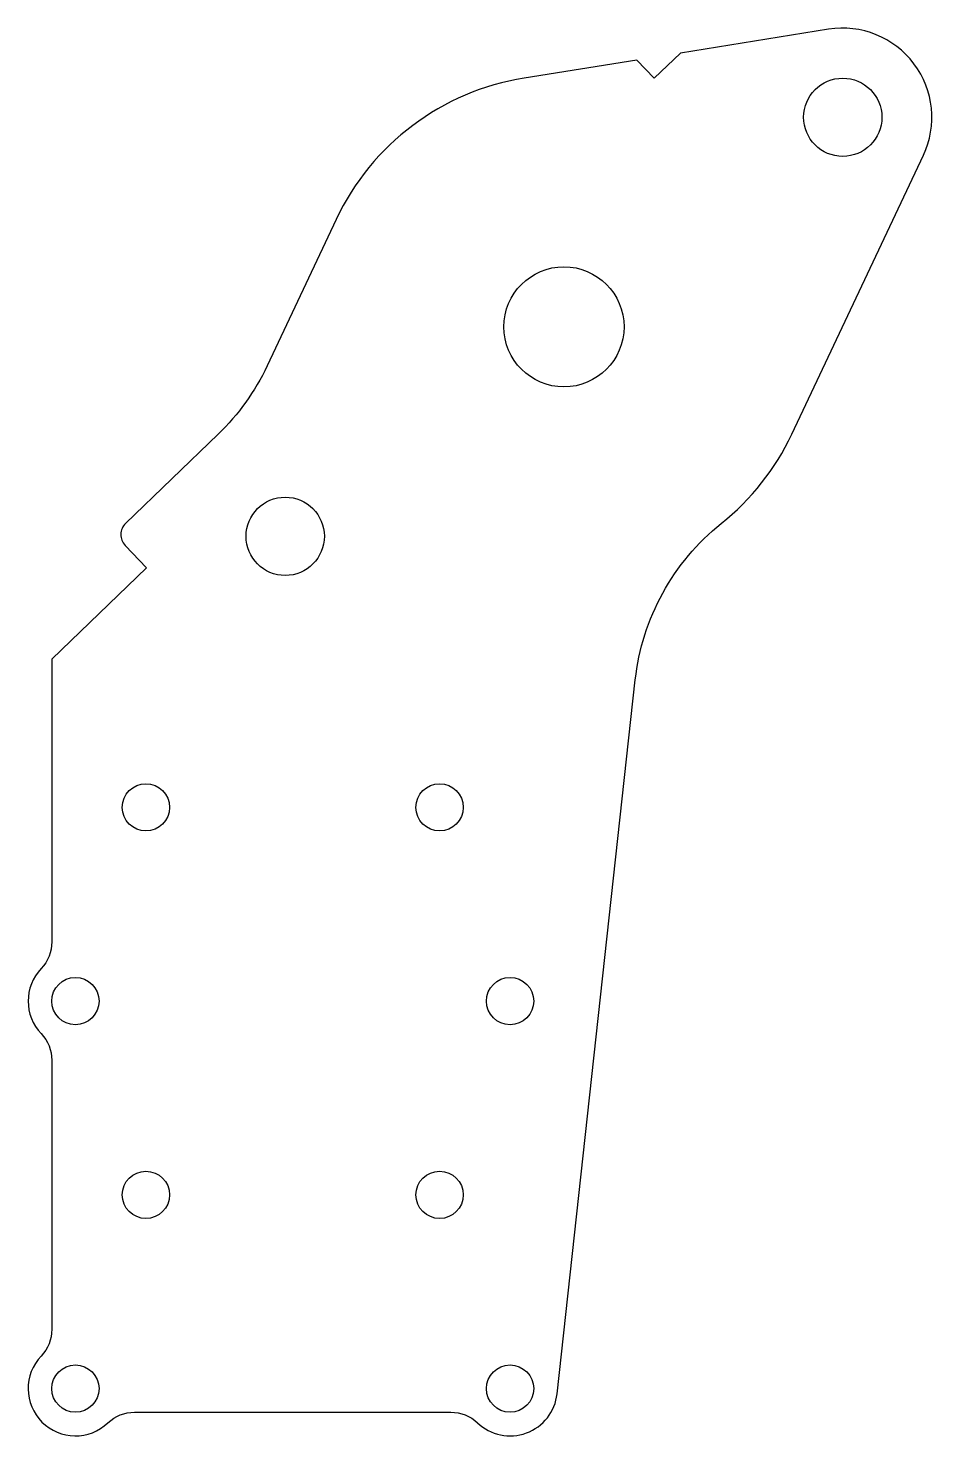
# Model space of a CAD drawing. Header units: millimetres. Extents: x -111 to 6, y 3 to 184.
import ezdxf

# ---------------------------------------------------------------- set-up
doc = ezdxf.new("R2010")
doc.units = ezdxf.units.MM

msp = doc.modelspace()

# ---------------------------------------------------------------- linework, layer by layer
msp.add_lwpolyline([(-107.97, 102.93), (-107.97, 66.46, -0.192173), (-109.34, 63.01, 0.399085), (-109.34, 54.61, -0.192173), (-107.97, 51.17), (-107.97, 16.46, -0.192173), (-109.34, 13.01, 0.974368), (-100.72, 4.39, -0.192173), (-97.27, 5.76), (-56.46, 5.76, -0.192173), (-53.02, 4.39, 0.620388), (-42.75, 8.15), (-32.66, 100.26, -0.199395), (-21.57, 120.43, 0.114393), (-12.47, 131.95), (4.51, 167.94, 0.603023), (-7.71, 184.2), (-26.83, 181.14), (-30.21, 177.89), (-32.47, 180.24), (-47.01, 177.9, 0.247643), (-71.26, 159.68), (-80.18, 140.76, -0.090997), (-86.5, 131.96), (-98.44, 120.45, 0.416123), (-98.5, 117.61), (-95.73, 114.73)], format="xyb", close=True)
for centre, radius in [((-5.89, 172.85), 5.05), ((-41.87, 145.81), 7.75), ((-77.84, 118.78), 5.05), ((-95.82, 83.81), 3.05), ((-57.92, 83.81), 3.05), ((-104.92, 58.81), 3.05), ((-48.82, 58.81), 3.05), ((-95.82, 33.81), 3.05), ((-57.92, 33.81), 3.05), ((-104.92, 8.81), 3.05), ((-48.82, 8.81), 3.05)]:
    msp.add_circle(centre, radius)

doc.saveas('drawing.dxf')
